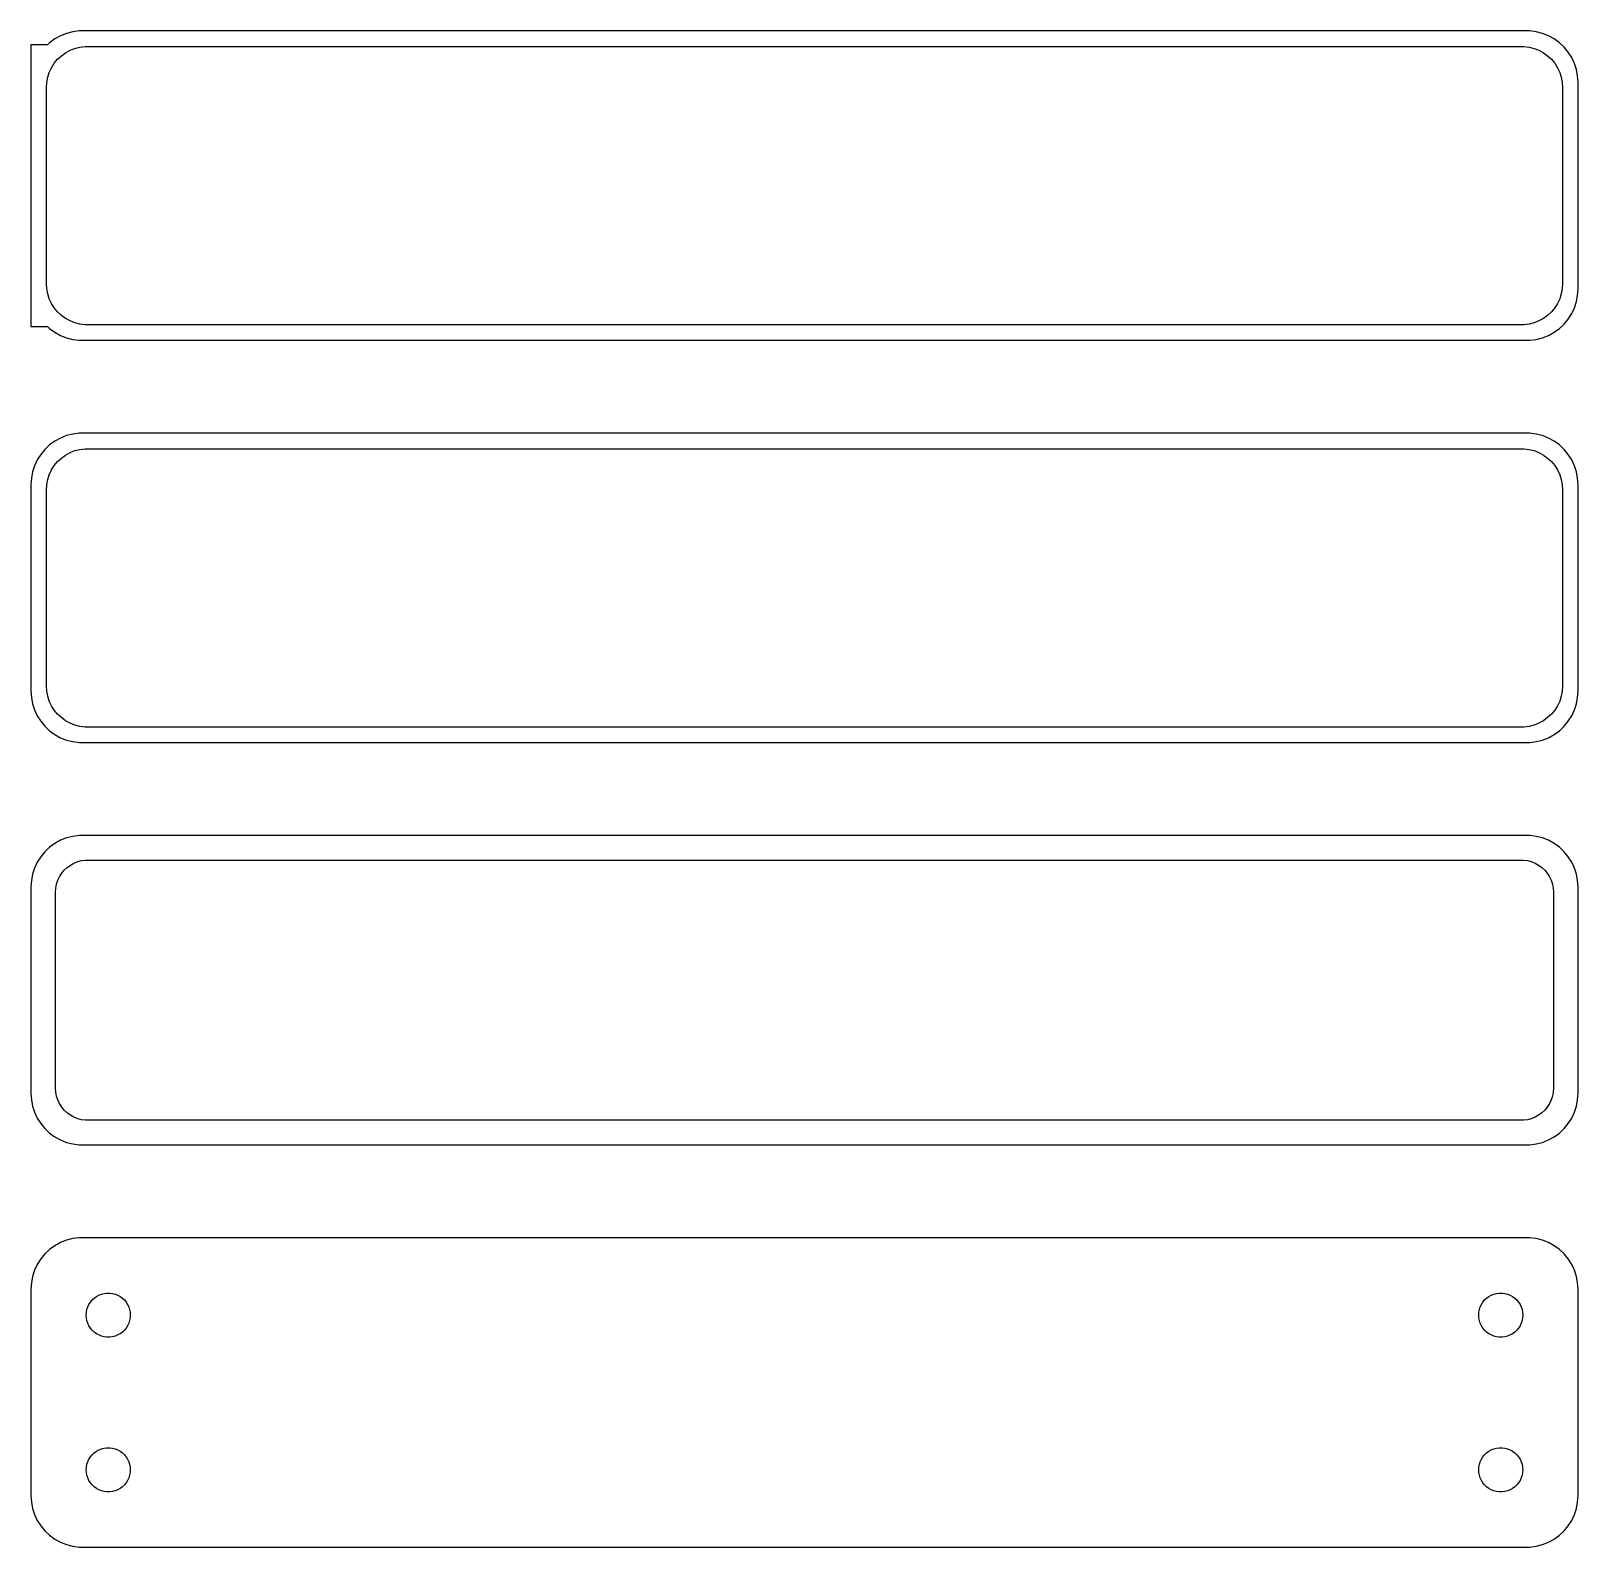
# Model space of a CAD drawing. Header units: metres. Extents: x -75 to 75, y 141 to 288.
import ezdxf

# ---------------------------------------------------------------- set-up
doc = ezdxf.new("R2010")
doc.units = ezdxf.units.M

msp = doc.modelspace()

# ---------------------------------------------------------------- linework, layer by layer
for p, q in [((-73.4, 286.653), (-75, 286.653)), ((-75, 286.653), (-75, 259.347)), ((-73.1871, 286.853), (-73.4, 286.653)), ((-72.6791, 287.222), (-73.1871, 286.853)), ((-72.1289, 287.524), (-72.6791, 287.222)), ((-71.5451, 287.755), (-72.1289, 287.524)), ((-70.9369, 287.911), (-71.5451, 287.755)), ((-70.3139, 287.99), (-70.9369, 287.911)), ((70.3139, 287.99), (-70.3139, 287.99)), ((70.9369, 287.911), (70.3139, 287.99)), ((71.5451, 287.755), (70.9369, 287.911)), ((72.1289, 287.524), (71.5451, 287.755)), ((72.6791, 287.222), (72.1289, 287.524)), ((73.1871, 286.853), (72.6791, 287.222)), ((73.6448, 286.423), (73.1871, 286.853)), ((-72.7361, 284.851), (-72.4159, 285.238)), ((-72.4159, 285.238), (-72.0497, 285.582)), ((-72.0497, 285.582), (-71.6433, 285.877)), ((-71.6433, 285.877), (-71.2031, 286.119)), ((-71.2031, 286.119), (-70.7361, 286.304)), ((-70.7361, 286.304), (-70.2495, 286.429)), ((-70.2495, 286.429), (-69.7512, 286.492)), ((-69.7512, 286.492), (69.7512, 286.492)), ((69.7512, 286.492), (70.2495, 286.429)), ((70.2495, 286.429), (70.7361, 286.304)), ((70.7361, 286.304), (71.2031, 286.119)), ((71.2031, 286.119), (71.6433, 285.877)), ((71.6433, 285.877), (72.0497, 285.582)), ((72.0497, 285.582), (72.4159, 285.238)), ((72.4159, 285.238), (72.7361, 284.851)), ((74.0451, 285.939), (73.6448, 286.423)), ((74.3815, 285.409), (74.0451, 285.939)), ((74.6489, 284.841), (74.3815, 285.409)), ((-73.3743, 283.495), (-73.2191, 283.972)), ((-73.2191, 283.972), (-73.0052, 284.427)), ((-73.0052, 284.427), (-72.7361, 284.851)), ((72.7361, 284.851), (73.0052, 284.427)), ((73.0052, 284.427), (73.2191, 283.972)), ((73.2191, 283.972), (73.3743, 283.495)), ((74.8429, 284.243), (74.6489, 284.841)), ((74.9606, 283.627), (74.8429, 284.243)), ((75, 283), (74.9606, 283.627)), ((-73.5, 282.5), (-73.4685, 283.001)), ((-73.5, 263.5), (-73.5, 282.5)), ((-73.4685, 283.001), (-73.3743, 283.495)), ((73.3743, 283.495), (73.4685, 283.001)), ((73.4685, 283.001), (73.5, 282.5)), ((73.5, 282.5), (73.5, 263.5)), ((75, 263), (75, 283)), ((-73.4685, 262.999), (-73.5, 263.5)), ((-73.3743, 262.505), (-73.4685, 262.999)), ((-73.2191, 262.028), (-73.3743, 262.505)), ((73.3743, 262.505), (73.2191, 262.028)), ((73.4685, 262.999), (73.3743, 262.505)), ((73.5, 263.5), (73.4685, 262.999)), ((74.9606, 262.373), (75, 263)), ((-73.0052, 261.573), (-73.2191, 262.028)), ((-72.7361, 261.149), (-73.0052, 261.573)), ((-72.4159, 260.762), (-72.7361, 261.149)), ((72.7361, 261.149), (72.4159, 260.762)), ((73.0052, 261.573), (72.7361, 261.149)), ((73.2191, 262.028), (73.0052, 261.573)), ((74.3815, 260.591), (74.6489, 261.159)), ((74.6489, 261.159), (74.8429, 261.757)), ((74.8429, 261.757), (74.9606, 262.373)), ((-72.0497, 260.418), (-72.4159, 260.762)), ((-71.6433, 260.123), (-72.0497, 260.418)), ((-71.2031, 259.881), (-71.6433, 260.123)), ((-70.7361, 259.696), (-71.2031, 259.881)), ((-70.2495, 259.571), (-70.7361, 259.696)), ((-69.7512, 259.508), (-70.2495, 259.571)), ((69.7512, 259.508), (-69.7512, 259.508)), ((70.2495, 259.571), (69.7512, 259.508)), ((70.7361, 259.696), (70.2495, 259.571)), ((71.2031, 259.881), (70.7361, 259.696)), ((71.6433, 260.123), (71.2031, 259.881)), ((72.0497, 260.418), (71.6433, 260.123)), ((72.4159, 260.762), (72.0497, 260.418)), ((73.1871, 259.147), (73.6448, 259.577)), ((73.6448, 259.577), (74.0451, 260.061)), ((74.0451, 260.061), (74.3815, 260.591)), ((-75, 259.347), (-73.4, 259.347)), ((-73.4, 259.347), (-73.1871, 259.147)), ((-73.1871, 259.147), (-72.6791, 258.778)), ((-72.6791, 258.778), (-72.1289, 258.476)), ((-72.1289, 258.476), (-71.5451, 258.245)), ((-71.5451, 258.245), (-70.9369, 258.089)), ((-70.9369, 258.089), (-70.3139, 258.01)), ((-70.3139, 258.01), (70.3139, 258.01)), ((70.3139, 258.01), (70.9369, 258.089)), ((70.9369, 258.089), (71.5451, 258.245)), ((71.5451, 258.245), (72.1289, 258.476)), ((72.1289, 258.476), (72.6791, 258.778)), ((72.6791, 258.778), (73.1871, 259.147)), ((-73.1871, 247.853), (-73.6448, 247.423)), ((-72.6791, 248.222), (-73.1871, 247.853)), ((-72.1289, 248.524), (-72.6791, 248.222)), ((-71.5451, 248.755), (-72.1289, 248.524)), ((-70.9369, 248.911), (-71.5451, 248.755)), ((-70.3139, 248.99), (-70.9369, 248.911)), ((70.3139, 248.99), (-70.3139, 248.99)), ((70.9369, 248.911), (70.3139, 248.99)), ((71.5451, 248.755), (70.9369, 248.911)), ((72.1289, 248.524), (71.5451, 248.755)), ((72.6791, 248.222), (72.1289, 248.524)), ((73.1871, 247.853), (72.6791, 248.222)), ((73.6448, 247.423), (73.1871, 247.853)), ((-74.3815, 246.409), (-74.6489, 245.841)), ((-74.0451, 246.939), (-74.3815, 246.409)), ((-73.6448, 247.423), (-74.0451, 246.939)), ((-72.7361, 245.851), (-72.4159, 246.238)), ((-72.4159, 246.238), (-72.0497, 246.582)), ((-72.0497, 246.582), (-71.6433, 246.877)), ((-71.6433, 246.877), (-71.2031, 247.119)), ((-71.2031, 247.119), (-70.7361, 247.304)), ((-70.7361, 247.304), (-70.2495, 247.429)), ((-70.2495, 247.429), (-69.7512, 247.492)), ((-69.7512, 247.492), (69.7512, 247.492)), ((69.7512, 247.492), (70.2495, 247.429)), ((70.2495, 247.429), (70.7361, 247.304)), ((70.7361, 247.304), (71.2031, 247.119)), ((71.2031, 247.119), (71.6433, 246.877)), ((71.6433, 246.877), (72.0497, 246.582)), ((72.0497, 246.582), (72.4159, 246.238)), ((72.4159, 246.238), (72.7361, 245.851)), ((74.0451, 246.939), (73.6448, 247.423)), ((74.3815, 246.409), (74.0451, 246.939)), ((74.6489, 245.841), (74.3815, 246.409)), ((-74.9606, 244.627), (-75, 244)), ((-74.8429, 245.243), (-74.9606, 244.627)), ((-74.6489, 245.841), (-74.8429, 245.243)), ((-73.3743, 244.495), (-73.2191, 244.972)), ((-73.2191, 244.972), (-73.0052, 245.427)), ((-73.0052, 245.427), (-72.7361, 245.851)), ((72.7361, 245.851), (73.0052, 245.427)), ((73.0052, 245.427), (73.2191, 244.972)), ((73.2191, 244.972), (73.3743, 244.495)), ((74.8429, 245.243), (74.6489, 245.841)), ((74.9606, 244.627), (74.8429, 245.243)), ((75, 244), (74.9606, 244.627)), ((-75, 244), (-75, 224)), ((-73.5, 243.5), (-73.4685, 244.001)), ((-73.5, 224.5), (-73.5, 243.5)), ((-73.4685, 244.001), (-73.3743, 244.495)), ((73.3743, 244.495), (73.4685, 244.001)), ((73.4685, 244.001), (73.5, 243.5)), ((73.5, 243.5), (73.5, 224.5)), ((75, 224), (75, 244)), ((-75, 224), (-74.9606, 223.373)), ((-73.4685, 223.999), (-73.5, 224.5)), ((-73.3743, 223.505), (-73.4685, 223.999)), ((-73.2191, 223.028), (-73.3743, 223.505)), ((73.3743, 223.505), (73.2191, 223.028)), ((73.4685, 223.999), (73.3743, 223.505)), ((73.5, 224.5), (73.4685, 223.999)), ((74.9606, 223.373), (75, 224)), ((-74.9606, 223.373), (-74.8429, 222.757)), ((-74.8429, 222.757), (-74.6489, 222.159)), ((-74.6489, 222.159), (-74.3815, 221.591)), ((-73.0052, 222.573), (-73.2191, 223.028)), ((-72.7361, 222.149), (-73.0052, 222.573)), ((-72.4159, 221.762), (-72.7361, 222.149)), ((72.7361, 222.149), (72.4159, 221.762)), ((73.0052, 222.573), (72.7361, 222.149)), ((73.2191, 223.028), (73.0052, 222.573)), ((74.3815, 221.591), (74.6489, 222.159)), ((74.6489, 222.159), (74.8429, 222.757)), ((74.8429, 222.757), (74.9606, 223.373)), ((-74.3815, 221.591), (-74.0451, 221.061)), ((-74.0451, 221.061), (-73.6448, 220.577)), ((-73.6448, 220.577), (-73.1871, 220.147)), ((-72.0497, 221.418), (-72.4159, 221.762)), ((-71.6433, 221.123), (-72.0497, 221.418)), ((-71.2031, 220.881), (-71.6433, 221.123)), ((-70.7361, 220.696), (-71.2031, 220.881)), ((-70.2495, 220.571), (-70.7361, 220.696)), ((-69.7512, 220.508), (-70.2495, 220.571)), ((69.7512, 220.508), (-69.7512, 220.508)), ((70.2495, 220.571), (69.7512, 220.508)), ((70.7361, 220.696), (70.2495, 220.571)), ((71.2031, 220.881), (70.7361, 220.696)), ((71.6433, 221.123), (71.2031, 220.881)), ((72.0497, 221.418), (71.6433, 221.123)), ((72.4159, 221.762), (72.0497, 221.418)), ((73.1871, 220.147), (73.6448, 220.577)), ((73.6448, 220.577), (74.0451, 221.061)), ((74.0451, 221.061), (74.3815, 221.591)), ((-73.1871, 220.147), (-72.6791, 219.778)), ((-72.6791, 219.778), (-72.1289, 219.476)), ((-72.1289, 219.476), (-71.5451, 219.245)), ((-71.5451, 219.245), (-70.9369, 219.089)), ((-70.9369, 219.089), (-70.3139, 219.01)), ((-70.3139, 219.01), (70.3139, 219.01)), ((70.3139, 219.01), (70.9369, 219.089)), ((70.9369, 219.089), (71.5451, 219.245)), ((71.5451, 219.245), (72.1289, 219.476)), ((72.1289, 219.476), (72.6791, 219.778)), ((72.6791, 219.778), (73.1871, 220.147)), ((-73.1871, 208.853), (-73.6448, 208.423)), ((-72.6791, 209.222), (-73.1871, 208.853)), ((-72.1289, 209.524), (-72.6791, 209.222)), ((-71.5451, 209.755), (-72.1289, 209.524)), ((-70.9369, 209.911), (-71.5451, 209.755)), ((-70.3139, 209.99), (-70.9369, 209.911)), ((70.3139, 209.99), (-70.3139, 209.99)), ((70.9369, 209.911), (70.3139, 209.99)), ((71.5451, 209.755), (70.9369, 209.911)), ((72.1289, 209.524), (71.5451, 209.755)), ((72.6791, 209.222), (72.1289, 209.524)), ((73.1871, 208.853), (72.6791, 209.222)), ((73.6448, 208.423), (73.1871, 208.853)), ((-74.3815, 207.409), (-74.6489, 206.841)), ((-74.0451, 207.939), (-74.3815, 207.409)), ((-73.6448, 208.423), (-74.0451, 207.939)), ((-71.4843, 206.899), (-71.168, 207.128)), ((-71.168, 207.128), (-70.8254, 207.317)), ((-70.8254, 207.317), (-70.4619, 207.461)), ((-70.4619, 207.461), (-70.0833, 207.558)), ((-70.0833, 207.558), (-69.6955, 207.607)), ((-69.6955, 207.607), (69.6955, 207.607)), ((69.6955, 207.607), (70.0833, 207.558)), ((70.0833, 207.558), (70.4619, 207.461)), ((70.4619, 207.461), (70.8254, 207.317)), ((70.8254, 207.317), (71.168, 207.128)), ((71.168, 207.128), (71.4843, 206.899)), ((74.0451, 207.939), (73.6448, 208.423)), ((74.3815, 207.409), (74.0451, 207.939)), ((74.6489, 206.841), (74.3815, 207.409)), ((-74.9606, 205.627), (-75, 205)), ((-74.8429, 206.243), (-74.9606, 205.627)), ((-74.6489, 206.841), (-74.8429, 206.243)), ((-72.5151, 205.274), (-72.3943, 205.646)), ((-72.3943, 205.646), (-72.2279, 206)), ((-72.2279, 206), (-72.0184, 206.33)), ((-72.0184, 206.33), (-71.7692, 206.631)), ((-71.7692, 206.631), (-71.4843, 206.899)), ((71.4843, 206.899), (71.7692, 206.631)), ((71.7692, 206.631), (72.0184, 206.33)), ((72.0184, 206.33), (72.2279, 206)), ((72.2279, 206), (72.3943, 205.646)), ((72.3943, 205.646), (72.5151, 205.274)), ((74.8429, 206.243), (74.6489, 206.841)), ((74.9606, 205.627), (74.8429, 206.243)), ((75, 205), (74.9606, 205.627)), ((-75, 205), (-75, 185)), ((-72.6129, 204.5), (-72.5884, 204.89)), ((-72.6129, 185.5), (-72.6129, 204.5)), ((-72.5884, 204.89), (-72.5151, 205.274)), ((72.5151, 205.274), (72.5884, 204.89)), ((72.5884, 204.89), (72.6129, 204.5)), ((72.6129, 204.5), (72.6129, 185.5)), ((75, 185), (75, 205)), ((-75, 185), (-74.9606, 184.373)), ((-72.5884, 185.11), (-72.6129, 185.5)), ((-72.5151, 184.726), (-72.5884, 185.11)), ((-72.3943, 184.354), (-72.5151, 184.726)), ((72.5151, 184.726), (72.3943, 184.354)), ((72.5884, 185.11), (72.5151, 184.726)), ((72.6129, 185.5), (72.5884, 185.11)), ((74.9606, 184.373), (75, 185)), ((-74.9606, 184.373), (-74.8429, 183.757)), ((-74.8429, 183.757), (-74.6489, 183.159)), ((-74.6489, 183.159), (-74.3815, 182.591)), ((-72.2279, 184), (-72.3943, 184.354)), ((-72.0184, 183.67), (-72.2279, 184)), ((-71.7692, 183.369), (-72.0184, 183.67)), ((-71.4843, 183.101), (-71.7692, 183.369)), ((-71.168, 182.872), (-71.4843, 183.101)), ((71.4843, 183.101), (71.168, 182.872)), ((71.7692, 183.369), (71.4843, 183.101)), ((72.0184, 183.67), (71.7692, 183.369)), ((72.2279, 184), (72.0184, 183.67)), ((72.3943, 184.354), (72.2279, 184)), ((74.3815, 182.591), (74.6489, 183.159)), ((74.6489, 183.159), (74.8429, 183.757)), ((74.8429, 183.757), (74.9606, 184.373)), ((-74.3815, 182.591), (-74.0451, 182.061)), ((-74.0451, 182.061), (-73.6448, 181.577)), ((-73.6448, 181.577), (-73.1871, 181.147)), ((-70.8254, 182.683), (-71.168, 182.872)), ((-70.4619, 182.539), (-70.8254, 182.683)), ((-70.0833, 182.442), (-70.4619, 182.539)), ((-69.6955, 182.393), (-70.0833, 182.442)), ((69.6955, 182.393), (-69.6955, 182.393)), ((70.0833, 182.442), (69.6955, 182.393)), ((70.4619, 182.539), (70.0833, 182.442)), ((70.8254, 182.683), (70.4619, 182.539)), ((71.168, 182.872), (70.8254, 182.683)), ((73.1871, 181.147), (73.6448, 181.577)), ((73.6448, 181.577), (74.0451, 182.061)), ((74.0451, 182.061), (74.3815, 182.591)), ((-73.1871, 181.147), (-72.6791, 180.778)), ((-72.6791, 180.778), (-72.1289, 180.476)), ((-72.1289, 180.476), (-71.5451, 180.245)), ((-71.5451, 180.245), (-70.9369, 180.089)), ((-70.9369, 180.089), (-70.3139, 180.01)), ((-70.3139, 180.01), (70.3139, 180.01)), ((70.3139, 180.01), (70.9369, 180.089)), ((70.9369, 180.089), (71.5451, 180.245)), ((71.5451, 180.245), (72.1289, 180.476)), ((72.1289, 180.476), (72.6791, 180.778)), ((72.6791, 180.778), (73.1871, 181.147)), ((-73.1871, 169.853), (-73.6448, 169.423)), ((-72.6791, 170.222), (-73.1871, 169.853)), ((-72.1289, 170.524), (-72.6791, 170.222)), ((-71.5451, 170.755), (-72.1289, 170.524)), ((-70.9369, 170.911), (-71.5451, 170.755)), ((-70.3139, 170.99), (-70.9369, 170.911)), ((70.3139, 170.99), (-70.3139, 170.99)), ((70.9369, 170.911), (70.3139, 170.99)), ((71.5451, 170.755), (70.9369, 170.911)), ((72.1289, 170.524), (71.5451, 170.755)), ((72.6791, 170.222), (72.1289, 170.524)), ((73.1871, 169.853), (72.6791, 170.222)), ((73.6448, 169.423), (73.1871, 169.853)), ((-74.3815, 168.409), (-74.6489, 167.841)), ((-74.0451, 168.939), (-74.3815, 168.409)), ((-73.6448, 169.423), (-74.0451, 168.939)), ((74.0451, 168.939), (73.6448, 169.423)), ((74.3815, 168.409), (74.0451, 168.939)), ((74.6489, 167.841), (74.3815, 168.409)), ((-74.9606, 166.627), (-75, 166)), ((-74.8429, 167.243), (-74.9606, 166.627)), ((-74.6489, 167.841), (-74.8429, 167.243)), ((74.8429, 167.243), (74.6489, 167.841)), ((74.9606, 166.627), (74.8429, 167.243)), ((75, 166), (74.9606, 166.627)), ((-75, 166), (-75, 146)), ((-69.0566, 164.962), (-68.8611, 165.145)), ((-68.8611, 165.145), (-68.6441, 165.303)), ((-68.6441, 165.303), (-68.4092, 165.432)), ((-68.4092, 165.432), (-68.1598, 165.531)), ((-68.1598, 165.531), (-67.9001, 165.597)), ((-67.9001, 165.597), (-67.6341, 165.631)), ((-67.6341, 165.631), (-67.3659, 165.631)), ((-67.3659, 165.631), (-67.0999, 165.597)), ((-67.0999, 165.597), (-66.8401, 165.531)), ((-66.8401, 165.531), (-66.5908, 165.432)), ((-66.5908, 165.432), (-66.3559, 165.303)), ((-66.3559, 165.303), (-66.1389, 165.145)), ((-66.1389, 165.145), (-65.9434, 164.962)), ((65.9434, 164.962), (66.1389, 165.145)), ((66.1389, 165.145), (66.3559, 165.303)), ((66.3559, 165.303), (66.5908, 165.432)), ((66.5908, 165.432), (66.8401, 165.531)), ((66.8401, 165.531), (67.0999, 165.597)), ((67.0999, 165.597), (67.3659, 165.631)), ((67.3659, 165.631), (67.6341, 165.631)), ((67.6341, 165.631), (67.9001, 165.597)), ((67.9001, 165.597), (68.1598, 165.531)), ((68.1598, 165.531), (68.4092, 165.432)), ((68.4092, 165.432), (68.6441, 165.303)), ((68.6441, 165.303), (68.8611, 165.145)), ((68.8611, 165.145), (69.0566, 164.962)), ((75, 146), (75, 166)), ((-69.6353, 163.5), (-69.6185, 163.768)), ((-69.6185, 163.232), (-69.6353, 163.5)), ((-69.6185, 163.768), (-69.5682, 164.031)), ((-69.5682, 164.031), (-69.4853, 164.286)), ((-69.4853, 164.286), (-69.3712, 164.529)), ((-69.3712, 164.529), (-69.2275, 164.755)), ((-69.2275, 164.755), (-69.0566, 164.962)), ((-65.9434, 164.962), (-65.7725, 164.755)), ((-65.7725, 164.755), (-65.6288, 164.529)), ((-65.6288, 164.529), (-65.5146, 164.286)), ((-65.5146, 164.286), (-65.4318, 164.031)), ((-65.4318, 164.031), (-65.3815, 163.768)), ((-65.3815, 163.768), (-65.3647, 163.5)), ((-65.3647, 163.5), (-65.3815, 163.232)), ((65.3647, 163.5), (65.3815, 163.768)), ((65.3815, 163.232), (65.3647, 163.5)), ((65.3815, 163.768), (65.4318, 164.031)), ((65.4318, 164.031), (65.5146, 164.286)), ((65.5146, 164.286), (65.6288, 164.529)), ((65.6288, 164.529), (65.7725, 164.755)), ((65.7725, 164.755), (65.9434, 164.962)), ((69.0566, 164.962), (69.2275, 164.755)), ((69.2275, 164.755), (69.3712, 164.529)), ((69.3712, 164.529), (69.4853, 164.286)), ((69.4853, 164.286), (69.5682, 164.031)), ((69.5682, 164.031), (69.6185, 163.768)), ((69.6185, 163.768), (69.6353, 163.5)), ((69.6353, 163.5), (69.6185, 163.232)), ((-69.5682, 162.969), (-69.6185, 163.232)), ((-69.4853, 162.714), (-69.5682, 162.969)), ((-69.3712, 162.471), (-69.4853, 162.714)), ((-69.2275, 162.245), (-69.3712, 162.471)), ((-69.0566, 162.038), (-69.2275, 162.245)), ((-68.8611, 161.855), (-69.0566, 162.038)), ((-65.9434, 162.038), (-66.1389, 161.855)), ((-65.7725, 162.245), (-65.9434, 162.038)), ((-65.6288, 162.471), (-65.7725, 162.245)), ((-65.5146, 162.714), (-65.6288, 162.471)), ((-65.4318, 162.969), (-65.5146, 162.714)), ((-65.3815, 163.232), (-65.4318, 162.969)), ((65.4318, 162.969), (65.3815, 163.232)), ((65.5146, 162.714), (65.4318, 162.969)), ((65.6288, 162.471), (65.5146, 162.714)), ((65.7725, 162.245), (65.6288, 162.471)), ((65.9434, 162.038), (65.7725, 162.245)), ((66.1389, 161.855), (65.9434, 162.038)), ((69.0566, 162.038), (68.8611, 161.855)), ((69.2275, 162.245), (69.0566, 162.038)), ((69.3712, 162.471), (69.2275, 162.245)), ((69.4853, 162.714), (69.3712, 162.471)), ((69.5682, 162.969), (69.4853, 162.714)), ((69.6185, 163.232), (69.5682, 162.969)), ((-68.6441, 161.697), (-68.8611, 161.855)), ((-68.4092, 161.568), (-68.6441, 161.697)), ((-68.1598, 161.469), (-68.4092, 161.568)), ((-67.9001, 161.403), (-68.1598, 161.469)), ((-67.6341, 161.369), (-67.9001, 161.403)), ((-67.3659, 161.369), (-67.6341, 161.369)), ((-67.0999, 161.403), (-67.3659, 161.369)), ((-66.8401, 161.469), (-67.0999, 161.403)), ((-66.5908, 161.568), (-66.8401, 161.469)), ((-66.3559, 161.697), (-66.5908, 161.568)), ((-66.1389, 161.855), (-66.3559, 161.697)), ((66.3559, 161.697), (66.1389, 161.855)), ((66.5908, 161.568), (66.3559, 161.697)), ((66.8401, 161.469), (66.5908, 161.568)), ((67.0999, 161.403), (66.8401, 161.469)), ((67.3659, 161.369), (67.0999, 161.403)), ((67.6341, 161.369), (67.3659, 161.369)), ((67.9001, 161.403), (67.6341, 161.369)), ((68.1598, 161.469), (67.9001, 161.403)), ((68.4092, 161.568), (68.1598, 161.469)), ((68.6441, 161.697), (68.4092, 161.568)), ((68.8611, 161.855), (68.6441, 161.697)), ((-69.0566, 149.962), (-68.8611, 150.145)), ((-68.8611, 150.145), (-68.6441, 150.303)), ((-68.6441, 150.303), (-68.4092, 150.432)), ((-68.4092, 150.432), (-68.1598, 150.531)), ((-68.1598, 150.531), (-67.9001, 150.597)), ((-67.9001, 150.597), (-67.6341, 150.631)), ((-67.6341, 150.631), (-67.3659, 150.631)), ((-67.3659, 150.631), (-67.0999, 150.597)), ((-67.0999, 150.597), (-66.8401, 150.531)), ((-66.8401, 150.531), (-66.5908, 150.432)), ((-66.5908, 150.432), (-66.3559, 150.303)), ((-66.3559, 150.303), (-66.1389, 150.145)), ((-66.1389, 150.145), (-65.9434, 149.962)), ((65.9434, 149.962), (66.1389, 150.145)), ((66.1389, 150.145), (66.3559, 150.303)), ((66.3559, 150.303), (66.5908, 150.432)), ((66.5908, 150.432), (66.8401, 150.531)), ((66.8401, 150.531), (67.0999, 150.597)), ((67.0999, 150.597), (67.3659, 150.631)), ((67.3659, 150.631), (67.6341, 150.631)), ((67.6341, 150.631), (67.9001, 150.597)), ((67.9001, 150.597), (68.1598, 150.531)), ((68.1598, 150.531), (68.4092, 150.432)), ((68.4092, 150.432), (68.6441, 150.303)), ((68.6441, 150.303), (68.8611, 150.145)), ((68.8611, 150.145), (69.0566, 149.962)), ((-69.6353, 148.5), (-69.6185, 148.768)), ((-69.6185, 148.232), (-69.6353, 148.5)), ((-69.6185, 148.768), (-69.5682, 149.031)), ((-69.5682, 149.031), (-69.4853, 149.286)), ((-69.4853, 149.286), (-69.3712, 149.529)), ((-69.3712, 149.529), (-69.2275, 149.755)), ((-69.2275, 149.755), (-69.0566, 149.962)), ((-65.9434, 149.962), (-65.7725, 149.755)), ((-65.7725, 149.755), (-65.6288, 149.529)), ((-65.6288, 149.529), (-65.5146, 149.286)), ((-65.5146, 149.286), (-65.4318, 149.031)), ((-65.4318, 149.031), (-65.3815, 148.768)), ((-65.3815, 148.768), (-65.3647, 148.5)), ((-65.3647, 148.5), (-65.3815, 148.232)), ((65.3647, 148.5), (65.3815, 148.768)), ((65.3815, 148.232), (65.3647, 148.5)), ((65.3815, 148.768), (65.4318, 149.031)), ((65.4318, 149.031), (65.5146, 149.286)), ((65.5146, 149.286), (65.6288, 149.529)), ((65.6288, 149.529), (65.7725, 149.755)), ((65.7725, 149.755), (65.9434, 149.962)), ((69.0566, 149.962), (69.2275, 149.755)), ((69.2275, 149.755), (69.3712, 149.529)), ((69.3712, 149.529), (69.4853, 149.286)), ((69.4853, 149.286), (69.5682, 149.031)), ((69.5682, 149.031), (69.6185, 148.768)), ((69.6185, 148.768), (69.6353, 148.5)), ((69.6353, 148.5), (69.6185, 148.232)), ((-69.5682, 147.969), (-69.6185, 148.232)), ((-69.4853, 147.714), (-69.5682, 147.969)), ((-69.3712, 147.471), (-69.4853, 147.714)), ((-69.2275, 147.245), (-69.3712, 147.471)), ((-69.0566, 147.038), (-69.2275, 147.245)), ((-68.8611, 146.855), (-69.0566, 147.038)), ((-65.9434, 147.038), (-66.1389, 146.855)), ((-65.7725, 147.245), (-65.9434, 147.038)), ((-65.6288, 147.471), (-65.7725, 147.245)), ((-65.5146, 147.714), (-65.6288, 147.471)), ((-65.4318, 147.969), (-65.5146, 147.714)), ((-65.3815, 148.232), (-65.4318, 147.969)), ((65.4318, 147.969), (65.3815, 148.232)), ((65.5146, 147.714), (65.4318, 147.969)), ((65.6288, 147.471), (65.5146, 147.714)), ((65.7725, 147.245), (65.6288, 147.471)), ((65.9434, 147.038), (65.7725, 147.245)), ((66.1389, 146.855), (65.9434, 147.038)), ((69.0566, 147.038), (68.8611, 146.855)), ((69.2275, 147.245), (69.0566, 147.038)), ((69.3712, 147.471), (69.2275, 147.245)), ((69.4853, 147.714), (69.3712, 147.471)), ((69.5682, 147.969), (69.4853, 147.714)), ((69.6185, 148.232), (69.5682, 147.969)), ((-75, 146), (-74.9606, 145.373)), ((-68.6441, 146.697), (-68.8611, 146.855)), ((-68.4092, 146.568), (-68.6441, 146.697)), ((-68.1598, 146.469), (-68.4092, 146.568)), ((-67.9001, 146.403), (-68.1598, 146.469)), ((-67.6341, 146.369), (-67.9001, 146.403)), ((-67.3659, 146.369), (-67.6341, 146.369)), ((-67.0999, 146.403), (-67.3659, 146.369)), ((-66.8401, 146.469), (-67.0999, 146.403)), ((-66.5908, 146.568), (-66.8401, 146.469)), ((-66.3559, 146.697), (-66.5908, 146.568)), ((-66.1389, 146.855), (-66.3559, 146.697)), ((66.3559, 146.697), (66.1389, 146.855)), ((66.5908, 146.568), (66.3559, 146.697)), ((66.8401, 146.469), (66.5908, 146.568)), ((67.0999, 146.403), (66.8401, 146.469)), ((67.3659, 146.369), (67.0999, 146.403)), ((67.6341, 146.369), (67.3659, 146.369)), ((67.9001, 146.403), (67.6341, 146.369)), ((68.1598, 146.469), (67.9001, 146.403)), ((68.4092, 146.568), (68.1598, 146.469)), ((68.6441, 146.697), (68.4092, 146.568)), ((68.8611, 146.855), (68.6441, 146.697)), ((74.9606, 145.373), (75, 146)), ((-74.9606, 145.373), (-74.8429, 144.757)), ((-74.8429, 144.757), (-74.6489, 144.159)), ((-74.6489, 144.159), (-74.3815, 143.591)), ((74.3815, 143.591), (74.6489, 144.159)), ((74.6489, 144.159), (74.8429, 144.757)), ((74.8429, 144.757), (74.9606, 145.373)), ((-74.3815, 143.591), (-74.0451, 143.061)), ((-74.0451, 143.061), (-73.6448, 142.577)), ((-73.6448, 142.577), (-73.1871, 142.147)), ((73.1871, 142.147), (73.6448, 142.577)), ((73.6448, 142.577), (74.0451, 143.061)), ((74.0451, 143.061), (74.3815, 143.591)), ((-73.1871, 142.147), (-72.6791, 141.778)), ((-72.6791, 141.778), (-72.1289, 141.476)), ((-72.1289, 141.476), (-71.5451, 141.245)), ((-71.5451, 141.245), (-70.9369, 141.089)), ((-70.9369, 141.089), (-70.3139, 141.01)), ((-70.3139, 141.01), (70.3139, 141.01)), ((70.3139, 141.01), (70.9369, 141.089)), ((70.9369, 141.089), (71.5451, 141.245)), ((71.5451, 141.245), (72.1289, 141.476)), ((72.1289, 141.476), (72.6791, 141.778)), ((72.6791, 141.778), (73.1871, 142.147))]:
    msp.add_line(p, q)

doc.saveas('drawing.dxf')
